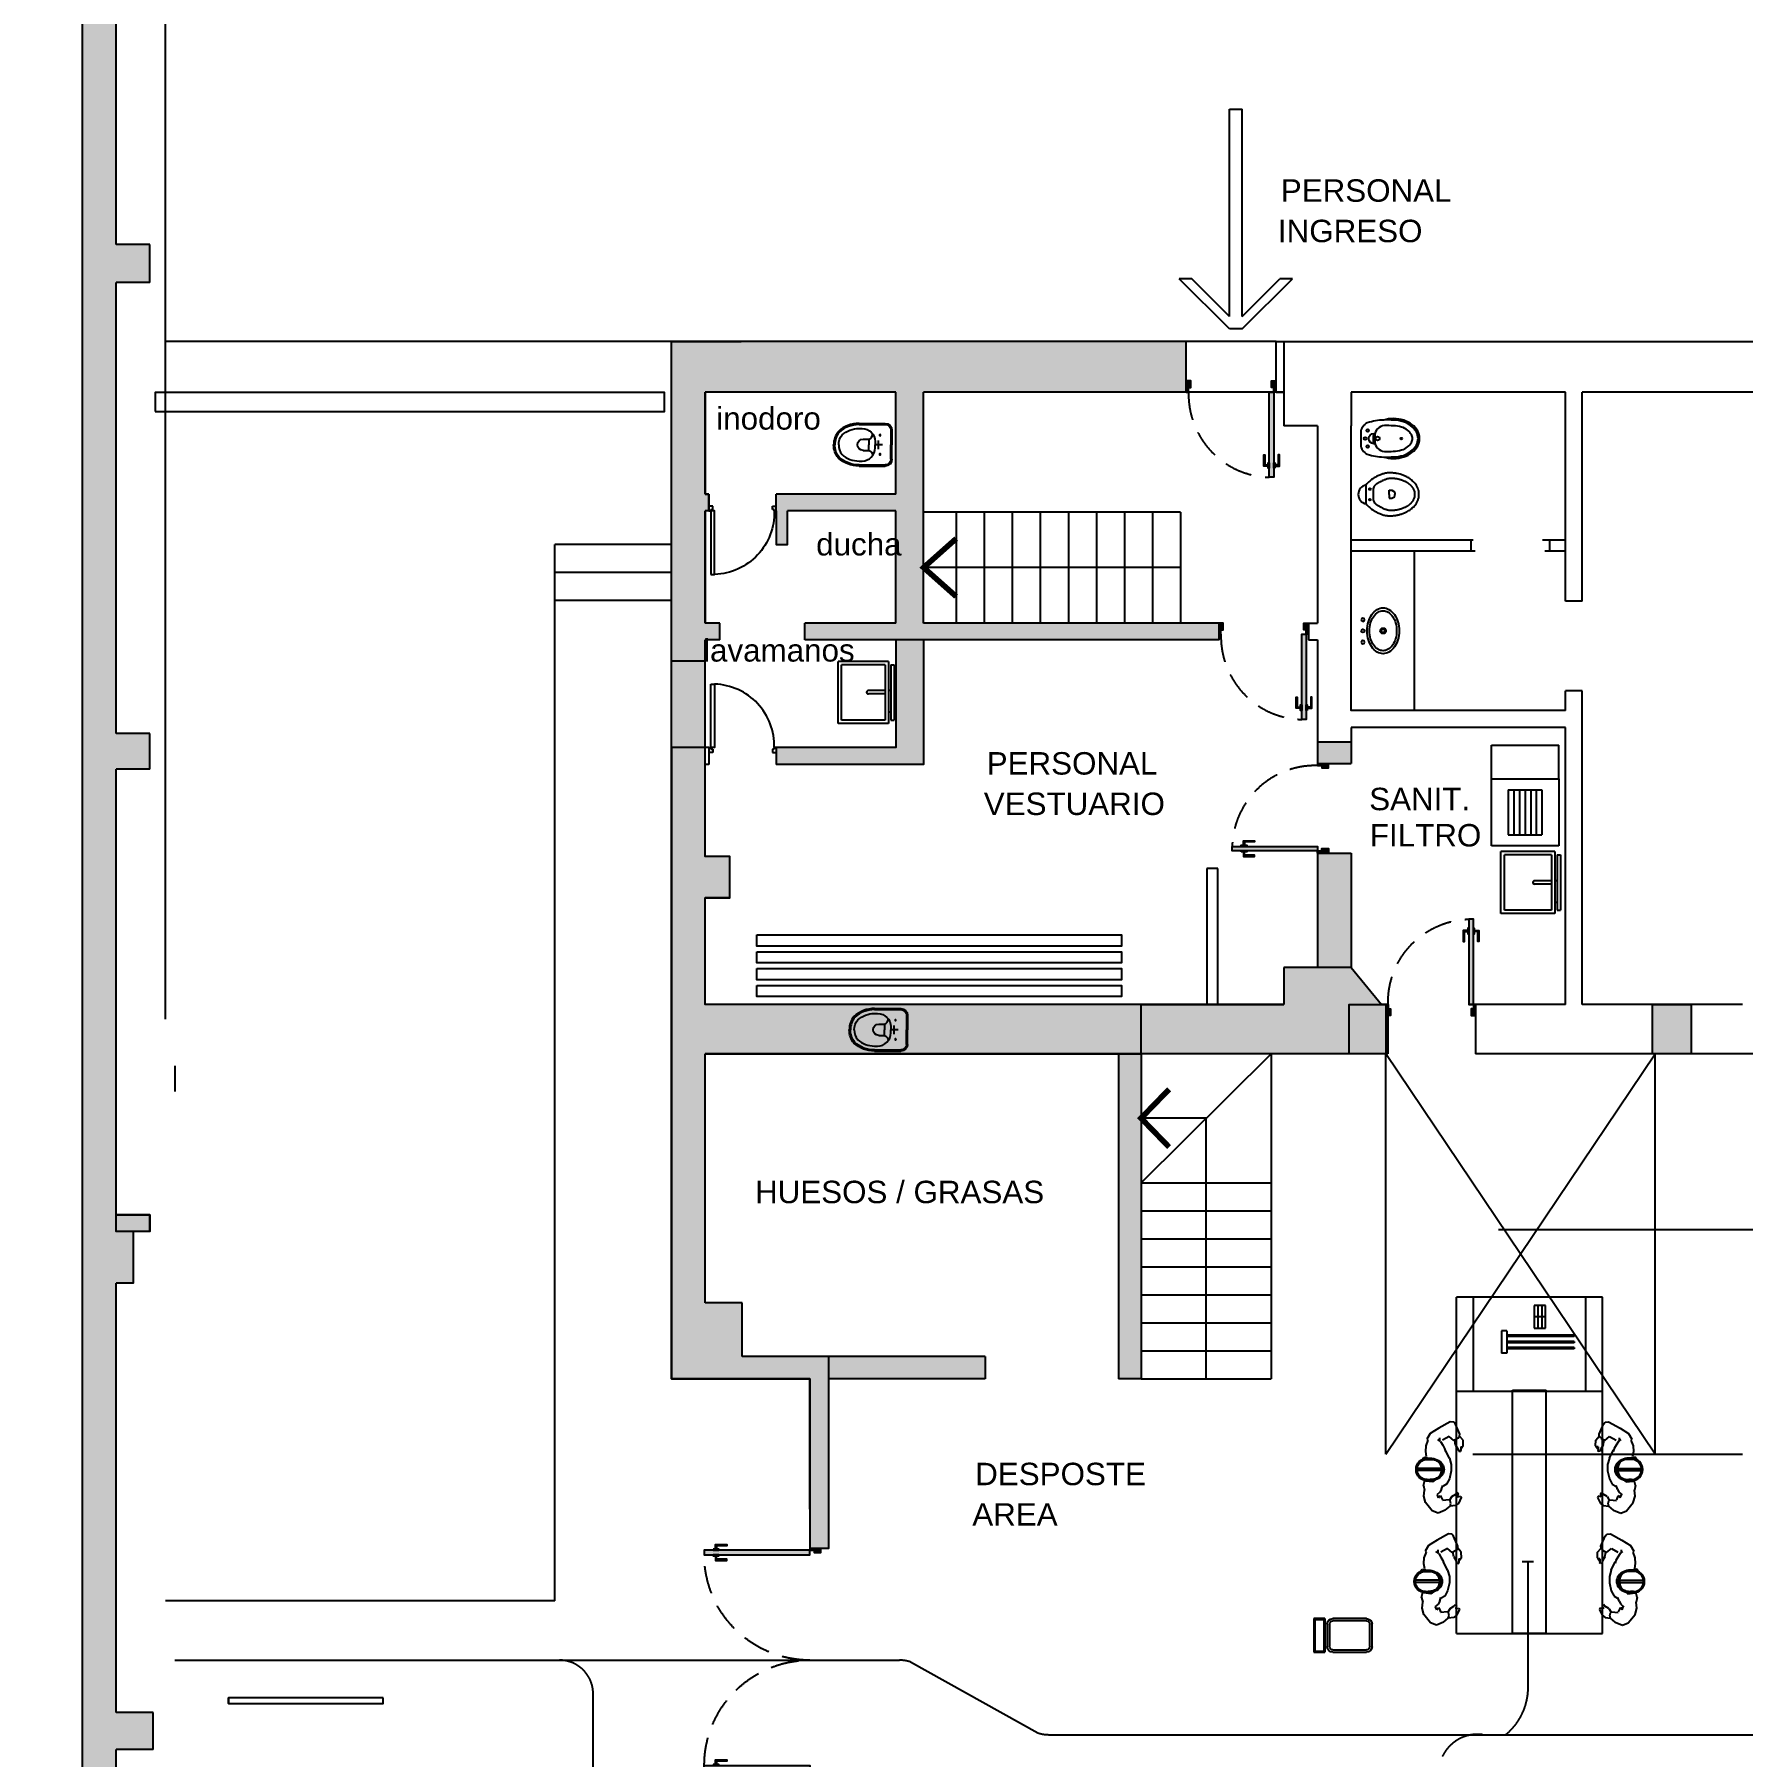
# Model space of a CAD drawing. Header units: millimetres. Extents: x 58411 to 366943, y -302717 to -95300.
# Drawn here: x 180711 to 195935, y -218817 to -203462 of the extents above; entities that cross this region are included whole.
import ezdxf

# ---------------------------------------------------------------- set-up
doc = ezdxf.new("R2010")
doc.units = ezdxf.units.MM
doc.header["$LTSCALE"] = 1000
for name, pattern in [('CENTER', [2, 1.25, -0.25, 0.25, -0.25]), ('DASHDOT', [1, 0.5, -0.25, 0, -0.25]), ('HIDDEN', [0.375, 0.25, -0.125])]:
    doc.linetypes.add(name, pattern=pattern)
for name, color, linetype in [('A-ABER', 7, 'Continuous'), ('a-Columnas', 12, 'Continuous'), ('A-EQ', 200, 'Continuous'), ('A-hatch', 7, 'Continuous'), ('A-Mur-Nuevo', 5, 'Continuous'), ('A-murhatch', 34, 'Continuous'), ('A-MURHATCH NUEVOS', 24, 'Continuous'), ('A-Muros', 3, 'Continuous'), ('A-Murvis', 1, 'Continuous'), ('A-PALCOS', 200, 'Continuous'), ('A-panelhatch', 30, 'Continuous'), ('A-PLAN', 4, 'DASHDOT'), ('A-Proy', 7, 'HIDDEN'), ('A-RIEL', 252, 'Continuous'), ('PERSONAS', 7, 'Continuous'), ('TXT-EQ', 1, 'Continuous'), ('TXT-LOC', 2, 'Continuous')]:
    doc.layers.add(name, color=color, linetype=linetype)
doc.layers.add('P-Ventana', color=6, linetype='Continuous', plot=False)
doc.styles.add('SB-50', font='swissel.ttf', dxfattribs={"height": 100})

# ---------------------------------------------------------------- blocks, each defined once
blk = doc.blocks.new('puerta5')
at = {"layer": 'A-ABER'}
for points in [[(60, 760), (20, 760), (20, 0), (60, 0)], [(40, -40), (20, -40), (20, 0), (0, 0), (0, -100), (40, -100)], [(800, 0), (780, 0), (780, -40), (760, -40), (760, -100), (800, -100)]]:
    blk.add_hatch(color=53, dxfattribs=at).paths.add_polyline_path(points)
at = {"layer": 'A-ABER', "color": 24}
for points in [[(10, 660), (-30, 660), (-30, 560), (-20, 560), (-20, 650), (10, 650)], [(70, 660), (110, 660), (110, 560), (100, 560), (100, 650), (70, 650)]]:
    blk.add_lwpolyline(points, dxfattribs=at)
for points in [[(10, 680), (20, 680), (20, 630), (10, 630)], [(60, 680), (70, 680), (70, 630), (60, 630)]]:
    blk.add_lwpolyline(points, close=True, dxfattribs=at)
at = {"layer": 'A-ABER', "color": 1}
for points in [[(20, 0), (20, 760), (60, 760), (60, 0), (20, 0)], [(0, 0), (20, 0), (20, -40), (40, -40), (40, -100), (0, -100)], [(800, 0), (780, 0), (780, -40), (760, -40), (760, -100), (800, -100)]]:
    blk.add_lwpolyline(points, dxfattribs=at)
at = {"layer": 'A-ABER', "color": 24, "linetype": 'HIDDEN'}
blk.add_arc((40, 20), 740, 358.4518, 88.4518, dxfattribs=at)
blk = doc.blocks.new('INODCOM')
at = {"layer": 'A-EQ'}
for p, q in [((-174, 190), (60, 190)), ((-174, 180), (60, 180)), ((-87, 50), (-87, 0)), ((-87, -50), (-87, 0)), ((36, 0), (-36, 0)), ((0, 38), (0, -38)), ((110, 130), (110, 0)), ((110, -130), (110, 0)), ((120, 130), (120, 0)), ((120, -130), (120, 0)), ((-174, -180), (60, -180)), ((-174, -190), (60, -190))]:
    blk.add_line(p, q, dxfattribs=at)
for points in [[(-174, 190, 0.186357), (-358, 119, 0.170723), (-400, 0)], [(-174, 180, 0.185581), (-351, 112, 0.1696), (-390, 0, 0.1696)], [(-174, -190, -0.186357), (-358, -119, -0.170723), (-400, 0)], [(-174, -180, -0.185581), (-351, -112, -0.1696), (-390, 0, -0.1696)], [(-355, 0, -0.164568), (-325, 88, -0.182253), (-174, 145), (-147, 145, -0.414213), (-30, 28), (-30, 0)], [(-355, 0, 0.164568), (-325, -88, 0.182253), (-174, -145), (-147, -145, 0.414213), (-30, -28), (-30, 0)], [(-137, 50), (-87, 50, 0.354323), (-53, 97, 0.354323)], [(-137, -50), (-87, -50, -0.354323), (-53, -97, -0.354323)]]:
    blk.add_lwpolyline(points, format="xyb", dxfattribs=at)
for centre in [(13, 85), (13, -85)]:
    blk.add_circle(centre, 5, dxfattribs=at)
for centre, radius, start, end in [((60, 130), 60, 0, 90), ((60, 130), 50, 0, 90), ((-137, 0), 50, 90, 180), ((-137, 0), 50, 180, 270), ((60, -130), 60, 270, 0), ((60, -130), 50, 270, 0)]:
    blk.add_arc(centre, radius, start, end, dxfattribs=at)
blk = doc.blocks.new('abertura20')
at = {"layer": 'A-ABER'}
for points in [[(60, 940), (20, 940), (20, 0), (60, 0), (60, 810), (60, 810), (60, 860), (60, 860)], [(1980, 940), (1940, 940), (1940, 0), (1980, 0)], [(40, -40), (20, -40), (20, 0), (0, 0), (0, -100), (40, -100)], [(2000, 0), (1980, 0), (1980, -40), (1960, -40), (1960, -100), (2000, -100)]]:
    blk.add_hatch(color=53, dxfattribs=at).paths.add_polyline_path(points)
at = {"layer": 'A-ABER', "color": 1}
for points in [[(20, 0), (20, 940), (60, 940), (60, 0), (20, 0)], [(1980, 0), (1980, 940), (1940, 940), (1940, 0), (1980, 0)], [(0, 0), (20, 0), (20, -40), (40, -40), (40, -100), (0, -100)], [(2000, 0), (1980, 0), (1980, -40), (1960, -40), (1960, -100), (2000, -100)]]:
    blk.add_lwpolyline(points, dxfattribs=at)
at = {"layer": 'A-ABER', "color": 24}
for points in [[(10, 840), (-30, 840), (-30, 740), (-20, 740), (-20, 830), (10, 830)], [(70, 840), (110, 840), (110, 740), (100, 740), (100, 830), (70, 830)], [(1930, 840), (1890, 840), (1890, 740), (1900, 740), (1900, 830), (1930, 830)], [(1990, 840), (2030, 840), (2030, 740), (2020, 740), (2020, 830), (1990, 830)]]:
    blk.add_lwpolyline(points, dxfattribs=at)
for points in [[(10, 860), (20, 860), (20, 810), (10, 810)], [(60, 860), (70, 860), (70, 810), (60, 810)], [(1930, 860), (1940, 860), (1940, 810), (1930, 810)], [(1980, 860), (1990, 860), (1990, 810), (1980, 810)]]:
    blk.add_lwpolyline(points, close=True, dxfattribs=at)
at = {"layer": 'A-ABER', "color": 24, "linetype": 'HIDDEN'}
for centre, start, end in [((60, 0), 0, 90), ((1940, 0), 90, 180)]:
    blk.add_arc(centre, 940, start, end, dxfattribs=at)
blk = doc.blocks.new('P60-5')
at = {"layer": 'A-EQ'}
for p, q in [((-42.85714, 599.99996), (-42.85714, 582.857104)), ((-42.85714, 582.857104), (-29.999998, 582.857104)), ((-29.999998, 582.857104), (-29.999998, 565.714248)), ((-29.999998, 565.714248), (0, 565.714248)), ((0, 565.714248), (0, 599.99996)), ((-42.85714, 17.142856), (-29.999998, 17.142856)), ((-42.85714, 0), (-42.85714, 17.142856)), ((-29.999998, 34.285712), (0, 34.285712)), ((-29.999998, 17.142856), (-29.999998, 34.285712)), ((0, 34.285712), (0, 0))]:
    blk.add_line(p, q, dxfattribs=at)
blk.add_lwpolyline([(-608.571388, 17.142856), (-608.571388, 51.428568), (-42.85714, 51.428568), (-42.85714, 17.142856)], close=True, dxfattribs=at)
at = {"layer": 'A-EQ', "color": 7}
blk.add_arc((-59.999996, 34.285712), 548.839184, 88.2100893918, 178.2100893918, dxfattribs=at)
blk = doc.blocks.new('Ino-Bid')
at = {"color": 24}
for p, q in [((67, -340), (67, -171)), ((273, -256), (273, -220)), ((273, -256), (273, -291))]:
    blk.add_line(p, q, dxfattribs=at)
at = {"color": 7}
for points in [[(224, 407, 0.058046), (78, 383, 0.270456), (19, 296), (19, 188, 0.270456), (78, 101, 0.058046), (224, 77, 0.071803), (311, 64, 0.076437), (403, 79, 0.086466), (476, 116, 0.105862), (528, 177, 0.12534), (544, 242, 0.12534), (528, 307, 0.105862), (476, 367, 0.086466), (403, 405, 0.076437), (311, 419, 0.071803)], [(384, 140, 0.086466), (437, 167, 0.105862), (471, 207, 0.12534), (480, 242, 0.12534), (471, 277, 0.105862), (437, 316, 0.086466), (384, 344, 0.078619), (309, 355, 0.033022), (231, 357, 0.40193), (144, 267), (144, 217, 0.40193), (231, 127, 0.033022), (309, 129, 0.078619)], [(163, -348, 0.000131), (172, -354, 0.003517), (172, -354, 0.000457), (173, -355, 0.000155), (175, -356, 0.001894), (177, -357, 0.000476), (185, -362, 0.012429), (194, -368, 0.007756), (209, -375, 0.016324), (221, -381, 0.012588), (236, -387, 0.01239), (249, -391, 0.02121), (257, -393, 0.01018), (265, -395, 0.017594), (270, -396, 0.002802), (276, -396, 0.005858), (279, -396, 0.001027), (282, -397, 0.00344), (283, -397, 0.006314), (284, -397, 0.001492), (288, -397, 0.006189), (294, -397, 0.003613), (304, -397, 0.011519), (310, -397, 0.006327), (321, -396, 0.015072), (334, -394, 0.011891), (350, -391, 0.009796), (360, -389, 0.010471), (371, -386, 0.013086), (383, -382, 0.010703), (397, -377, 0.009952), (411, -371, 0.014033), (421, -367, 0.009916), (430, -362, 0.013928), (435, -359, 0.009697), (441, -355, 0.00934), (447, -351, 0.00893), (455, -345, 0.010419), (461, -340, 0.008383), (465, -336, 0.006924), (471, -331, 0.012913), (475, -326, 0.01198), (480, -320, 0.019719), (483, -316, 0.014907), (487, -310, 0.024748), (490, -305, 0.010267), (496, -293, 0.022537), (501, -278, 0.081029), (502, -273), (502, -256), (502, -238, 0.081029), (501, -234, 0.022537), (496, -218, 0.010267), (490, -206, 0.024748), (487, -201, 0.014907), (483, -196, 0.019719), (480, -191, 0.01198), (475, -186, 0.012913), (471, -181, 0.006924), (465, -176, 0.008383), (461, -172, 0.010419), (455, -167, 0.00893), (447, -161, 0.00934), (441, -157, 0.009697), (435, -153, 0.013928), (430, -149, 0.009916), (421, -145, 0.014033), (411, -140, 0.009952), (397, -134, 0.010703), (383, -129, 0.013086), (371, -125, 0.010471), (360, -122, 0.009796), (350, -120, 0.011891), (334, -117, 0.015072), (321, -116, 0.006327), (310, -115, 0.011519), (304, -115, 0.003613), (294, -115, 0.006189), (288, -115, 0.001492), (284, -115, 0.006314), (283, -115, 0.00344), (282, -115, 0.001027), (279, -115, 0.005858), (276, -115, 0.002802), (270, -116, 0.017594), (265, -117, 0.01018), (257, -118, 0.02121), (249, -120, 0.01239), (236, -125, 0.012588), (221, -131, 0.016324), (209, -136, 0.007756), (194, -144, 0.012429), (185, -149, 0.000476), (177, -154, 0.001894), (175, -155, 0.000155), (173, -157, 0.000457), (172, -157, 0.003517), (172, -157, 0.000131), (163, -163, 0.004389), (161, -164, 0.001076), (154, -169, 0.139698), (136, -190, 0.105411), (129, -225), (129, -256), (129, -287, 0.105411), (136, -321, 0.139698), (154, -342, 0.001076), (161, -347, 0.004389)]]:
    blk.add_lwpolyline(points, format="xyb", close=True, dxfattribs=at)
at = {"color": 24}
blk.add_lwpolyline([(224, 77, 0.033662), (311, 79, 0.076437), (399, 92, 0.086466), (467, 128, 0.105862), (515, 183, 0.12534), (530, 242, 0.12534), (515, 300, 0.105862), (467, 356, 0.086466), (399, 392, 0.076437), (311, 405, 0.033662), (224, 407, 0.270456)], format="xyb", dxfattribs=at)
blk.add_lwpolyline([(135, 286, 0.050979), (130, 242, 0.052478), (135, 196, -1)], format="xyb", close=True, dxfattribs=at)
at = {"color": 7}
blk.add_lwpolyline([(67, -340, 0.022518), (81, -358, 0.035364), (92, -367, 0.002449), (109, -381, 0.021104), (111, -383, 0.004524), (121, -390, 0.004826), (132, -397, 0.003124), (135, -399, 0.000973), (145, -405, 0.024839), (173, -420, 0.023326), (204, -434, 0.026639), (231, -442, 0.036156), (251, -445, 0.004647), (261, -446, 0.009122), (266, -447, 0.010386), (274, -447, 0.004977), (290, -447, 0.025292), (312, -445, 0.01751), (344, -441, 0.025871), (371, -434, 0.021249), (401, -424, 0.020066), (429, -412, 0.02784), (448, -401, 0.019418), (463, -391, 0.017125), (479, -377, 0.020482), (492, -366, 0.019194), (504, -352, 0.044228), (516, -335, 0.035112), (528, -312, 0.030723), (536, -286, 0.065483), (538, -274), (538, -256), (538, -238, 0.065483), (536, -225, 0.030723), (528, -200, 0.035112), (516, -176, 0.044228), (504, -159, 0.019194), (492, -146, 0.020482), (479, -134, 0.017125), (463, -121, 0.019418), (448, -110, 0.02784), (429, -100, 0.020066), (401, -88, 0.021249), (371, -77, 0.025871), (344, -71, 0.01751), (312, -66, 0.025292), (290, -65, 0.004977), (274, -65, 0.010386), (266, -65, 0.009122), (261, -65, 0.004647), (251, -66, 0.036156), (231, -70, 0.026639), (204, -78, 0.023326), (173, -91, 0.024839), (145, -106, 0.000973), (135, -113, 0.003124), (132, -115, 0.004826), (121, -121, 0.004524), (111, -128, 0.021104), (109, -130, 0.002449), (92, -144, 0.035364), (81, -154, 0.022518), (67, -171)], format="xyb", dxfattribs=at)
at = {"color": 24}
for points in [[(273, -220), (295, -220), (319, -234), (323, -246), (323, -256)], [(273, -291), (295, -291), (319, -277), (323, -265), (323, -256)]]:
    blk.add_lwpolyline(points, dxfattribs=at)
for centre, radius in [((81, 313), 12.2), ((59, 242), 12.2), ((81, 171), 12.2), ((170, 242), 17.1), ((381, 242), 7.37), ((101, -209), 7.38), ((101, -303), 7.38)]:
    blk.add_circle(centre, radius, dxfattribs=at)
at = {"color": 7}
blk.add_arc((84, -256), 86.5, 101.4232, 258.5768, dxfattribs=at)
blk = doc.blocks.new('Bacha')
at = {"color": 7}
blk.add_lwpolyline([(0.086, -0.005, 0.070443), (0.098, -0.086, 0.082141), (0.128, -0.15, 0.106868), (0.177, -0.196, 0.134758), (0.229, -0.21, 0.134758), (0.281, -0.196, 0.106868), (0.33, -0.15, 0.082141), (0.36, -0.086, 0.070443), (0.372, -0.005, 0.070443), (0.36, 0.076, 0.082141), (0.33, 0.139, 0.106868), (0.281, 0.185, 0.134758), (0.229, 0.199, 0.134758), (0.177, 0.185, 0.106868), (0.128, 0.139, 0.082141), (0.098, 0.076, 0.070443)], format="xyb", close=True, dxfattribs=at)
at = {"color": 24}
blk.add_lwpolyline([(0.108, -0.005, 0.068946), (0.117, -0.076, 0.080988), (0.143, -0.131, 0.107017), (0.185, -0.171, 0.137292), (0.229, -0.183, 0.137292), (0.273, -0.171, 0.107017), (0.315, -0.131, 0.080988), (0.34, -0.076, 0.068946), (0.35, -0.005, 0.068946), (0.34, 0.065, 0.080988), (0.315, 0.12, 0.107017), (0.273, 0.16, 0.137292), (0.229, 0.172, 0.137292), (0.185, 0.16, 0.107017), (0.143, 0.12, 0.080988), (0.117, 0.065, 0.068946)], format="xyb", close=True, dxfattribs=at)
at = {"color": 28}
for centre in [(0.049, 0.096), (0.049, -0.104)]:
    blk.add_circle(centre, 0.015, dxfattribs=at)
for centre, start, end in [((0.049, -0.004), 0, 180), ((0.229, -0.005), 0, 180), ((0.049, -0.004), 180, 0), ((0.229, -0.005), 180, 0)]:
    blk.add_arc(centre, 0.015, start, end, dxfattribs=at)
at = {"color": 24}
for start, end in [(0, 180), (180, 0)]:
    blk.add_arc((0.229, -0.005), 0.025, start, end, dxfattribs=at)
blk = doc.blocks.new('HOM-VS')
for p, q in [((-424, 276), (-440, 219)), ((-440, 219), (-434, 166)), ((-308, 232), (-294, 212)), ((-155, 200), (-142, 185)), ((-409, 80), (-384, 80)), ((-409, -120), (-384, -120)), ((-382, -342), (-412, -291)), ((-306, -389), (-382, -342))]:
    blk.add_line(p, q)
at = {"color": 7}
for p, q in [((-409, 70), (-384, 70)), ((-269, -10), (-499, -10)), ((-269, -30), (-499, -30)), ((-409, -110), (-384, -110))]:
    blk.add_line(p, q, dxfattribs=at)
blk.add_arc((-409, -20), 100, 90, 270)
for centre, radius, start, end in [((-409, -20), 90, 90, 270), ((-384, -20), 100, 314.5897, 45.4107)]:
    blk.add_arc(centre, radius, start, end, dxfattribs=at)
blk.add_ellipse((-384, -20), major_axis=(125, 0), ratio=0.8, start_param=4.712389, end_param=7.853982)
blk.add_open_spline([(-384, -110), (-379, -110), (-374, -110), (-362, -109), (-354, -108), (-340, -104), (-332, -101), (-319, -95), (-313, -91), (-301, -83), (-296, -79), (-287, -69), (-283, -64), (-276, -53), (-274, -48), (-270, -36), (-269, -30), (-268, -19), (-269, -13), (-271, -1), (-273, 5), (-278, 16), (-282, 22), (-290, 32), (-295, 37), (-306, 46), (-312, 50), (-325, 57), (-332, 60), (-347, 65), (-354, 67), (-369, 69), (-376, 70), (-384, 70)], degree=3, knots=[4.712389, 4.712389, 4.712389, 4.712389, 4.829961, 4.829961, 5.031025, 5.031025, 5.23209, 5.23209, 5.433154, 5.433154, 5.634218, 5.634218, 5.835282, 5.835282, 6.036346, 6.036346, 6.237411, 6.237411, 6.438475, 6.438475, 6.643647, 6.643647, 6.848819, 6.848819, 7.053991, 7.053991, 7.259163, 7.259163, 7.464336, 7.464336, 7.669508, 7.669508, 7.853982, 7.853982, 7.853982, 7.853982], dxfattribs=at)
at = {"layer": 'PERSONAS'}
for p, q in [((-364, 348), (-424, 276)), ((-312, 370), (-364, 348)), ((-248, 343), (-312, 370)), ((-248, 343), (-206, 308)), ((-157, 301), (-206, 308)), ((-206, 308), (-199, 284)), ((-443, 124), (-434, 166)), ((-296, 182), (-325, 207)), ((-308, 232), (-319, 205)), ((-282, 155), (-296, 182)), ((-294, 212), (-281, 234)), ((-282, 155), (-271, 124)), ((-281, 234), (-274, 251)), ((-214, 250), (-274, 258)), ((-205, 261), (-214, 250)), ((-190, 222), (-210, 253)), ((-199, 284), (-205, 261)), ((-190, 222), (-155, 200)), ((-132, 282), (-157, 301)), ((-130, 202), (-142, 185)), ((-139, 213), (-139, 224)), ((-139, 224), (-111, 218)), ((-130, 202), (-139, 213)), ((-106, 230), (-132, 282)), ((-111, 218), (-106, 230)), ((-443, 124), (-432, 76)), ((-423, 83), (-430, 77)), ((-361, 90), (-423, 83)), ((-338, 73), (-361, 90)), ((-237, 110), (-268, 130)), ((-212, 65), (-237, 110)), ((-195, -9), (-212, 65)), ((-452, -111), (-440, -129)), ((-440, -129), (-409, -125)), ((-426, -181), (-418, -136)), ((-409, -125), (-367, -120)), ((-212, -120), (-248, -194)), ((-212, -120), (-195, -64)), ((-195, -64), (-195, -9)), ((-423, -231), (-426, -181)), ((-403, -282), (-423, -231)), ((-412, -291), (-403, -282)), ((-291, -269), (-316, -287)), ((-299, -303), (-299, -276)), ((-291, -269), (-271, -237)), ((-213, -315), (-272, -281)), ((-271, -237), (-254, -206)), ((-254, -206), (-246, -181)), ((-171, -278), (-213, -315)), ((-134, -300), (-171, -278)), ((-156, -238), (-164, -282)), ((-156, -238), (-135, -204)), ((-135, -204), (-129, -183)), ((-134, -300), (-121, -317)), ((-129, -183), (-112, -180)), ((-90, -280), (-121, -317)), ((-112, -180), (-111, -189)), ((-111, -221), (-111, -189)), ((-111, -221), (-98, -223)), ((-88, -231), (-108, -204)), ((-88, -231), (-90, -280)), ((-204, -444), (-306, -389)), ((-173, -441), (-204, -444)), ((-158, -424), (-173, -441)), ((-120, -334), (-158, -424)), ((-121, -317), (-120, -334))]:
    blk.add_line(p, q, dxfattribs=at)
blk = doc.blocks.new('LAVES')
at = {"color": 1}
for p, q in [((-161, 188), (-161, 288)), ((-161, 288), (139, 288)), ((-161, 188), (139, 188)), ((-111, 168), (89, 168)), ((139, 288), (139, 188)), ((-161, -182), (-161, 118)), ((139, 118), (139, -182)), ((89, -232), (-111, -232))]:
    blk.add_line(p, q, dxfattribs=at)
at = {"color": 7}
for p, q in [((-151, 278), (129, 278)), ((-151, 198), (-151, 278)), ((-151, 198), (129, 198)), ((129, 278), (129, 198)), ((-141, -182), (-141, 118)), ((-111, 148), (89, 148)), ((119, 118), (119, -182)), ((89, -212), (-111, -212))]:
    blk.add_line(p, q, dxfattribs=at)
at = {"color": 1}
for centre, start, end in [((-111, 118), 90, 180), ((89, 118), 0, 90), ((-111, -182), 180, 270), ((89, -182), 270, 0)]:
    blk.add_arc(centre, 50, start, end, dxfattribs=at)
at = {"color": 7}
for centre, start, end in [((-111, 118), 90, 180), ((89, 118), 0, 90), ((-111, -182), 180, 270), ((89, -182), 270, 0)]:
    blk.add_arc(centre, 30, start, end, dxfattribs=at)
blk = doc.blocks.new('001')
at = {"layer": 'TXT-LOC'}
for p, q in [((32412, -24152), (32412, -20852)), ((32412, -20852), (32612, -20852)), ((32612, -24152), (32612, -20852)), ((31812, -23552), (31612, -23552)), ((32412, -24352), (31612, -23552)), ((32412, -24152), (31812, -23552)), ((32612, -24152), (33212, -23552)), ((32612, -24352), (33412, -23552)), ((33412, -23552), (33212, -23552)), ((32612, -24352), (32412, -24352))]:
    blk.add_line(p, q, dxfattribs=at)

msp = doc.modelspace()

# ---------------------------------------------------------------- hatches: boundary and pattern name
at = {"layer": 'a-Columnas'}
h = msp.add_hatch(color=12, dxfattribs=at)
h.dxf.hatch_style = 1
h.paths.add_polyline_path([(192621.878, -212110.675), (192427.726, -212110.675), (192427.726, -212350.675), (192621.878, -212350.675)], flags=17)
h.paths.add_polyline_path([(192772.754, -212110.675), (192621.878, -212110.675), (192621.878, -212350.675), (192427.726, -212350.675), (192427.726, -212550.366), (192772.754, -212550.366)])
h = msp.add_hatch(color=12, dxfattribs=at)
h.dxf.hatch_style = 1
h.paths.add_polyline_path([(195327.387, -212110.675), (195133.235, -212110.675), (195133.235, -212350.675), (195327.387, -212350.675)], flags=17)
h.paths.add_polyline_path([(195478.263, -212110.675), (195327.387, -212110.675), (195327.387, -212350.675), (195133.235, -212350.675), (195133.235, -212550.366), (195478.263, -212550.366)])
h = msp.add_hatch(color=12, dxfattribs=at)
h.dxf.hatch_style = 1
h.paths.add_polyline_path([(181739.859, -214135.927), (181739.859, -213985.927), (181439.859, -213985.927), (181439.859, -214135.927)])
at = {"layer": 'A-murhatch'}
for points in [[(181879.859, -201015.582), (181139.859, -201015.582), (181139.859, -221550.583), (181439.859, -221550.583), (181439.859, -218754.619), (181769.859, -218754.619), (181769.859, -218424.619), (181439.859, -218424.619), (181439.859, -214595.273), (181589.859, -214595.273), (181589.859, -214135.927), (181439.859, -214135.927), (181439.859, -210014.619), (181739.859, -210014.619), (181739.859, -209694.619), (181439.859, -209694.619), (181439.859, -205674.619), (181739.859, -205674.619), (181739.859, -205334.619), (181439.859, -205334.619), (181439.859, -201465.582), (181879.859, -201465.582)], [(186689.859, -208710.675), (186819.859, -208710.675), (186819.859, -208860.675), (186689.859, -208860.675), (186689.859, -209050.675), (186389.859, -209050.675), (186389.859, -206200.675), (187010.906, -206200.675), (187010.906, -206650.675), (186689.859, -206650.675), (186689.859, -207560.675), (186721.618, -207560.675), (186721.618, -207710.675), (186689.859, -207710.675)], [(186389.859, -209820.675), (186689.859, -209820.675), (186689.859, -209050.675), (186389.859, -209050.675)], [(190573.606, -212110.675), (186689.859, -212110.675), (186689.859, -211160.675), (186909.859, -211160.675), (186909.859, -210790.675), (186689.859, -210790.675), (186689.859, -209820.675), (186389.859, -209820.675), (186389.859, -215450.366), (187620.991, -215450.366), (187620.991, -216957.96), (187790.991, -216957.96), (187790.991, -215250.366), (187019.859, -215250.366), (187019.859, -214770.366), (186689.859, -214770.366), (186689.859, -212550.366), (190573.606, -212550.366)], [(192145.701, -209961.395), (192445.701, -209961.395), (192445.701, -209771.395), (192145.701, -209771.395)], [(192145.701, -211780.675), (192445.701, -211780.675), (192445.701, -210761.395), (192145.701, -210761.395)], [(192755.701, -212550.366), (192755.701, -212110.675), (192715.701, -212110.675), (192445.701, -211780.675), (191845.701, -211780.675), (191845.701, -212110.675), (190573.606, -212110.675), (190573.606, -212550.366), (191845.701, -212550.366)]]:
    msp.add_hatch(color=256, dxfattribs=at).paths.add_polyline_path(points)
h = msp.add_hatch(color=256, dxfattribs=at)
h.paths.add_polyline_path([(187010.906, -206200.675), (187010.906, -206650.675), (188386.659, -206650.675), (188386.659, -207560.675), (187321.618, -207560.675), (187321.618, -207710.675), (187321.618, -208010.675), (187421.618, -208010.675), (187421.618, -207710.675), (188386.659, -207710.675), (188386.659, -208710.675), (187576.323, -208710.675), (187576.323, -208860.675), (191265.701, -208860.675), (191265.701, -208710.675), (188635.701, -208710.675), (188635.701, -206650.675), (190976.845, -206650.675), (190976.845, -206200.675)])
h.paths.add_polyline_path([(188386.659, -209820.675), (187321.618, -209820.675), (187321.618, -209970.675), (188635.701, -209970.675), (188635.701, -208860.675), (188386.659, -208860.675)])
at = {"layer": 'A-panelhatch'}
h = msp.add_hatch(color=256, dxfattribs=at)
h.paths.add_polyline_path([(189184.737, -215450.366), (189184.737, -215250.366), (187790.991, -215250.366), (187790.991, -215450.366)])
h.paths.add_polyline_path([(190373.606, -215450.366), (190573.606, -215450.366), (190573.606, -212550.366), (190373.606, -212550.366)])

# ---------------------------------------------------------------- linework, layer by layer
msp.add_line((194185.195, -217720.47), (193885.195, -217720.47))
for points in [[(182439.629, -218343.79), (182439.629, -218293.79)], [(183818.173, -218343.79), (183818.173, -218293.79)]]:
    msp.add_lwpolyline(points)
at = {"color": 24}
msp.add_lwpolyline([(183818.173, -218293.79), (182439.629, -218293.79), (182439.629, -218343.79), (183818.173, -218343.79)], close=True, dxfattribs=at)
at = {"layer": 'a-Columnas', "color": 3}
for points in [[(192772.754, -212550.366), (192427.726, -212550.366), (192427.726, -212110.675), (192772.754, -212110.675)], [(195478.263, -212550.366), (195133.235, -212550.366), (195133.235, -212110.675), (195478.263, -212110.675)]]:
    msp.add_lwpolyline(points, close=True, dxfattribs=at)
at = {"layer": 'A-EQ'}
for p, q in [((187875.162, -209605.221), (187875.162, -209052.419)), ((188323.3, -209052.419), (187875.162, -209052.419)), ((187905.162, -209575.221), (187905.162, -209082.419)), ((188293.3, -209082.419), (187905.162, -209082.419)), ((188293.3, -209082.419), (188293.3, -209575.221)), ((188323.3, -209052.419), (188323.3, -209605.221)), ((188293.3, -209575.221), (187905.162, -209575.221)), ((188323.3, -209605.221), (187875.162, -209605.221)), ((193846.52, -210198.089), (194146.52, -210198.089)), ((193846.52, -210198.089), (193846.52, -210598.089)), ((193896.52, -210198.089), (193896.52, -210598.089)), ((193946.52, -210198.089), (193946.52, -210598.089)), ((193996.52, -210198.089), (193996.52, -210598.089)), ((194046.52, -210198.089), (194046.52, -210598.089)), ((194096.52, -210198.089), (194096.52, -210598.089)), ((194146.52, -210198.089), (194146.52, -210598.089)), ((193846.52, -210598.089), (194146.52, -210598.089)), ((193781.836, -211301.266), (193781.836, -210748.464)), ((194261.836, -210748.464), (193781.836, -210748.464)), ((193811.836, -211271.266), (193811.836, -210778.464)), ((194231.836, -210778.464), (193811.836, -210778.464)), ((194231.836, -210778.464), (194231.836, -211271.266)), ((194261.836, -210748.464), (194261.836, -211301.266)), ((191258.95, -210899.738), (191158.95, -210899.738)), ((191158.95, -210899.738), (191158.95, -212110.675)), ((191258.95, -212110.675), (191258.95, -210899.738)), ((194231.836, -211271.266), (193811.836, -211271.266)), ((194261.836, -211301.266), (193781.836, -211301.266)), ((193535.195, -214721.243), (193535.195, -215560.872)), ((194177.992, -214796.302), (194077.992, -214796.302)), ((194077.992, -214796.302), (194077.992, -214996.302)), ((194110.597, -214796.302), (194110.597, -214996.302)), ((194146.356, -214796.302), (194146.356, -214996.302)), ((194177.992, -214996.302), (194177.992, -214796.302)), ((194535.195, -214721.243), (194535.195, -215560.872)), ((194177.992, -214896.302), (194077.992, -214896.302)), ((193785.195, -215021.243), (193785.195, -215221.243)), ((193835.195, -215021.243), (193835.195, -215221.243)), ((194077.992, -214996.302), (194177.992, -214996.302)), ((194435.195, -215072.717), (194435.195, -215060.717)), ((194435.195, -215115.243), (194435.195, -215127.243)), ((194435.195, -215169.77), (194435.195, -215181.77)), ((193885.195, -215549.783), (194185.195, -215549.783))]:
    msp.add_line(p, q, dxfattribs=at)
at = {"layer": 'A-EQ', "color": 7}
for p, q in [((188343.3, -209082.419), (188343.3, -209575.221)), ((188343.3, -209082.419), (188373.3, -209082.419)), ((188373.3, -209082.419), (188373.3, -209575.221)), ((188293.3, -209312.537), (188143.3, -209312.537)), ((188293.3, -209342.537), (188143.3, -209342.537)), ((188343.3, -209312.419), (188323.3, -209312.419)), ((188343.3, -209505.221), (188323.3, -209505.221)), ((188343.3, -209575.221), (188373.3, -209575.221)), ((194281.836, -210778.464), (194281.836, -211271.266)), ((194281.836, -210778.464), (194311.836, -210778.464)), ((194311.836, -210778.464), (194311.836, -211271.266)), ((194231.836, -211008.583), (194081.836, -211008.583)), ((194231.836, -211038.583), (194081.836, -211038.583)), ((194281.836, -211008.464), (194261.836, -211008.464)), ((194281.836, -211201.266), (194261.836, -211201.266)), ((194281.836, -211271.266), (194311.836, -211271.266)), ((193835.195, -215021.243), (193785.195, -215021.243)), ((194435.195, -215060.717), (193835.195, -215060.717)), ((194435.195, -215072.717), (193835.195, -215072.717)), ((194435.195, -215115.243), (193835.195, -215115.243)), ((193835.195, -215221.243), (193785.195, -215221.243)), ((194435.195, -215127.243), (193835.195, -215127.243)), ((194435.195, -215169.77), (193835.195, -215169.77)), ((194435.195, -215181.77), (193835.195, -215181.77)), ((194685.195, -215560.872), (193385.195, -215560.872))]:
    msp.add_line(p, q, dxfattribs=at)
at = {"layer": 'A-EQ', "color": 2}
for p, q in [((193696.52, -210098.089), (193696.52, -209798.089)), ((193696.52, -209798.089), (194296.52, -209798.089)), ((194296.52, -210098.089), (194296.52, -209798.089)), ((193696.52, -210098.089), (194296.52, -210098.089)), ((193696.52, -210698.089), (193696.52, -210098.089)), ((194296.52, -210098.089), (194296.52, -210698.089)), ((194296.52, -210698.089), (193696.52, -210698.089))]:
    msp.add_line(p, q, dxfattribs=at)
at = {"layer": 'A-EQ'}
msp.add_lwpolyline([(193010.892, -209490.675), (193010.892, -208070.888)], dxfattribs=at)
for points in [[(187149.024, -211491.027), (190398.034, -211491.027), (190398.034, -211591.027), (187149.024, -211591.027)], [(187149.024, -211641.027), (190398.034, -211641.027), (190398.034, -211741.027), (187149.024, -211741.027)], [(187149.024, -211791.027), (190398.034, -211791.027), (190398.034, -211891.027), (187149.024, -211891.027)], [(187149.024, -211941.027), (190398.034, -211941.027), (190398.034, -212041.027), (187149.024, -212041.027)]]:
    msp.add_lwpolyline(points, close=True, dxfattribs=at)
at = {"layer": 'A-EQ', "color": 7}
for centre in [(188142.068, -209327.537), (194080.604, -211023.583)]:
    msp.add_arc(centre, 15.051, 85.3043345, 274.6956655, dxfattribs=at)
at = {"layer": 'A-hatch'}
msp.add_lwpolyline([(186389.859, -206200.675), (181879.859, -206200.675)], dxfattribs=at)
msp.add_lwpolyline([(181787.058, -206823.197), (186327.281, -206823.197), (186327.281, -206654.154), (181787.058, -206654.154)], close=True, dxfattribs=at)
at = {"layer": 'A-Mur-Nuevo', "ltscale": 500}
msp.add_circle((204294.377, -216386.967), 40772.57, dxfattribs=at)
at = {"layer": 'A-murhatch'}
msp.add_lwpolyline([(186389.859, -206200.675), (181879.859, -206200.675)], dxfattribs=at)
at = {"layer": 'A-MURHATCH NUEVOS', "color": 24, "linetype": 'HIDDEN', "ltscale": 250}
for points in [[(192755.701, -216120.833), (195157.355, -212550.366)], [(195157.355, -216120.833), (192755.701, -212550.366)], [(192755.701, -216120.833), (192755.701, -212550.366)], [(195157.355, -216120.833), (195157.355, -212550.366)], [(193532.092, -216120.833), (195933.747, -216120.833)]]:
    msp.add_lwpolyline(points, dxfattribs=at)
at = {"layer": 'A-Muros'}
for p, q in [((181139.859, -231135.582), (181139.859, -201015.582)), ((181739.859, -205334.619), (181439.859, -205334.619)), ((181739.859, -205674.619), (181739.859, -205334.619)), ((181739.859, -205674.619), (181739.859, -205334.619)), ((181739.859, -205674.619), (181439.859, -205674.619)), ((186389.859, -209050.675), (186389.859, -206200.675)), ((186389.859, -206200.675), (187010.906, -206200.675)), ((191776.845, -206650.675), (191776.845, -206200.675)), ((191845.701, -206200.675), (191845.701, -206950.675)), ((187010.906, -206650.675), (186689.859, -206650.675)), ((186689.859, -206650.675), (186689.859, -207560.675)), ((191776.845, -206650.675), (191845.701, -206650.675)), ((192445.701, -206650.675), (192445.701, -206950.675)), ((192145.701, -206950.675), (192145.701, -208078.281)), ((186689.859, -207560.675), (186721.618, -207560.675)), ((186721.618, -207710.675), (186721.618, -207560.675)), ((186721.618, -207560.675), (186721.618, -207710.675)), ((187321.618, -207710.675), (187321.618, -207560.675)), ((187321.618, -207710.675), (187321.618, -207560.675)), ((186721.618, -207710.675), (186689.859, -207710.675)), ((186721.618, -207710.675), (186689.859, -207710.675)), ((186689.859, -207710.675), (186689.859, -208710.675)), ((187321.618, -207710.675), (187321.618, -207710.675)), ((187321.618, -207710.675), (187321.618, -207710.675)), ((192145.701, -208078.281), (192145.701, -208710.675)), ((194505.701, -208515.655), (194355.701, -208515.655)), ((192065.701, -208710.675), (192065.701, -208860.675)), ((192065.701, -208710.675), (192145.701, -208710.675)), ((192065.701, -208860.675), (192145.701, -208860.675)), ((192145.701, -208860.675), (192145.701, -209771.395)), ((194505.701, -209315.655), (194355.701, -209315.655)), ((181739.859, -209694.619), (181439.859, -209694.619)), ((181739.859, -210014.619), (181739.859, -209694.619)), ((181739.859, -210014.619), (181739.859, -209694.619)), ((192445.701, -209640.675), (192445.701, -209771.395)), ((186689.859, -209820.675), (186389.859, -209820.675)), ((192445.701, -209771.395), (192145.701, -209771.395)), ((181439.859, -214135.927), (181439.859, -210014.619)), ((181739.859, -210014.619), (181439.859, -210014.619)), ((186909.859, -210790.675), (186689.859, -210790.675)), ((186909.859, -211160.675), (186689.859, -211160.675)), ((192445.701, -211780.675), (191845.701, -211780.675)), ((191845.701, -211780.675), (191845.701, -212110.675)), ((192445.701, -211780.675), (192715.701, -212110.675)), ((191845.701, -212110.675), (186689.859, -212110.675)), ((192755.701, -212110.675), (192715.701, -212110.675)), ((192775.701, -212110.675), (192755.701, -212110.675)), ((192755.701, -212110.675), (192755.701, -212550.366)), ((194355.701, -212110.675), (193495.701, -212110.675)), ((193555.701, -212110.675), (193555.701, -212550.366)), ((195935.701, -212110.675), (194505.701, -212110.675)), ((192755.701, -212550.366), (186689.859, -212550.366)), ((205664.737, -212550.366), (193555.701, -212550.366)), ((181599.859, -214135.927), (181439.859, -214135.927)), ((181439.859, -218424.619), (181439.859, -214595.273)), ((181769.859, -218424.619), (181439.859, -218424.619)), ((181769.859, -218754.619), (181769.859, -218424.619)), ((181439.859, -230685.582), (181439.859, -218754.619)), ((181769.859, -218754.619), (181439.859, -218754.619))]:
    msp.add_line(p, q, dxfattribs=at)
at = {"layer": 'A-Muros', "color": 5}
for p, q in [((186389.859, -209820.675), (186389.859, -209050.675)), ((186389.859, -209820.675), (186389.859, -209050.675)), ((186689.859, -209820.675), (186689.859, -209050.675)), ((186689.859, -209820.675), (186689.859, -209050.675)), ((186721.618, -209820.675), (186721.618, -209970.675)), ((187321.618, -209820.675), (187321.618, -209970.675)), ((192145.701, -209771.395), (192145.701, -209961.395)), ((192445.701, -209771.395), (192445.701, -209961.395)), ((192145.701, -209961.395), (192445.701, -209961.395)), ((192145.701, -210761.395), (192145.701, -211780.675)), ((192145.701, -210761.395), (192445.701, -210761.395)), ((192445.701, -210761.395), (192445.701, -211780.675))]:
    msp.add_line(p, q, dxfattribs=at)
at = {"layer": 'A-Muros'}
for points in [[(181439.859, -205334.619), (181439.859, -201465.582)], [(181439.859, -209694.619), (181439.859, -205674.619)], [(190976.845, -206200.675), (186389.859, -206200.675)], [(186389.859, -209050.675), (186389.859, -206200.675)], [(190976.845, -206650.675), (190976.845, -206200.675)], [(191776.845, -206200.675), (196085.701, -206200.675), (196085.701, -206650.675)], [(188386.659, -206650.675), (186689.859, -206650.675)], [(186689.859, -207560.675), (186689.859, -206650.675)], [(188386.659, -207560.675), (188386.659, -206650.675)], [(190976.845, -206650.675), (188635.701, -206650.675)], [(188635.701, -208710.675), (188635.701, -206650.675)], [(194355.701, -206650.675), (192445.701, -206650.675)], [(194355.701, -208515.655), (194355.701, -206650.675)], [(196085.701, -206650.675), (194505.701, -206650.675)], [(194505.701, -208515.655), (194505.701, -206650.675)], [(192145.701, -206950.675), (191845.701, -206950.675)], [(192500.329, -209490.675), (192445.701, -209490.675), (192445.701, -206950.675)], [(186721.618, -207560.675), (186689.859, -207560.675)], [(188386.659, -207560.675), (187321.618, -207560.675)], [(186689.859, -208710.675), (186689.859, -207710.675)], [(187321.618, -207710.675), (187321.618, -208010.675), (187421.618, -208010.675), (187421.618, -207710.675)], [(188386.659, -207710.675), (187421.618, -207710.675)], [(188386.659, -208710.675), (188386.659, -207710.675)], [(193532.69, -207970.888), (192445.701, -207970.888)], [(193512.69, -207970.888), (193512.69, -208070.888)], [(193512.69, -207970.888), (193512.69, -208070.888)], [(194355.701, -207970.888), (194152.69, -207970.888)], [(194212.69, -207970.888), (194212.69, -208070.888)], [(194212.69, -207970.888), (194212.69, -208070.888)], [(193552.69, -208070.888), (192445.701, -208070.888)], [(194355.701, -208070.888), (194172.69, -208070.888)], [(186819.859, -208710.675), (186689.859, -208710.675)], [(186819.859, -208710.675), (186689.859, -208710.675)], [(186819.859, -208860.675), (186819.859, -208710.675)], [(186819.859, -208860.675), (186819.859, -208710.675)], [(188386.659, -208710.675), (187576.323, -208710.675)], [(187576.323, -208860.675), (187576.323, -208710.675)], [(191265.701, -208710.675), (191265.701, -208860.675), (187576.323, -208860.675)], [(191265.701, -208710.675), (188635.701, -208710.675)], [(186689.859, -209050.675), (186689.859, -208860.675)], [(186819.859, -208860.675), (186689.859, -208860.675)], [(186689.859, -209050.675), (186689.859, -208860.675)], [(186819.859, -208860.675), (186689.859, -208860.675)], [(186689.859, -209050.675), (186389.859, -209050.675)], [(186689.859, -209050.675), (186389.859, -209050.675)], [(194355.701, -209490.675), (194355.701, -209315.655)], [(194505.701, -209640.675), (194505.701, -209315.655)], [(194355.701, -209490.675), (192500.329, -209490.675)], [(192500.329, -209640.675), (192445.701, -209640.675)], [(194355.701, -209640.675), (192500.329, -209640.675)], [(194355.701, -212110.675), (194355.701, -209640.675)], [(194505.701, -212110.675), (194505.701, -209640.675)], [(186389.859, -215450.366), (186389.859, -209820.675)], [(186689.859, -212550.366), (190573.606, -212550.366), (190573.606, -212110.675), (186689.859, -212110.675), (186689.859, -211160.675), (186909.859, -211160.675), (186909.859, -210790.675), (186689.859, -210790.675), (186689.859, -209820.675), (186389.859, -209820.675), (186389.859, -215450.366), (187620.991, -215450.366), (187620.991, -216957.96), (187790.991, -216957.96), (187790.991, -215250.366)], [(186689.859, -210790.675), (186689.859, -209820.675)], [(186909.859, -211160.675), (186909.859, -210790.675)], [(186689.859, -212110.675), (186689.859, -211160.675)], [(186689.859, -212110.675), (186689.859, -212040.675)], [(186689.859, -212110.675), (186689.859, -212040.675)], [(186689.859, -214770.366), (186689.859, -212550.366)], [(186689.859, -214770.366), (186689.859, -212550.366)], [(181589.859, -214135.927), (181589.859, -214595.273), (181439.859, -214595.273)], [(187019.859, -214770.366), (186689.859, -214770.366)], [(187019.859, -214770.366), (186689.859, -214770.366)], [(187019.859, -215250.366), (187019.859, -214770.366)], [(187019.859, -215250.366), (187019.859, -214770.366)], [(187790.991, -215250.366), (187019.859, -215250.366)], [(187790.991, -215250.366), (187019.859, -215250.366)], [(187790.991, -216610.675), (187790.991, -215250.366)], [(187620.991, -215450.366), (186390.991, -215450.366)], [(187620.991, -216610.675), (187620.991, -215450.366)]]:
    msp.add_lwpolyline(points, dxfattribs=at)
at = {"layer": 'A-Muros', "color": 5}
for points in [[(188386.659, -208860.675), (188386.659, -209820.675), (187321.618, -209820.675)], [(188635.701, -208860.675), (188635.701, -209970.675), (187321.618, -209970.675)], [(186721.618, -209820.675), (186689.859, -209820.675)], [(186721.618, -209970.675), (186689.859, -209970.675)]]:
    msp.add_lwpolyline(points, dxfattribs=at)
at = {"layer": 'A-Muros'}
msp.add_lwpolyline([(181439.859, -213985.927), (181739.859, -213985.927), (181739.859, -214135.927), (181439.859, -214135.927)], close=True, dxfattribs=at)
at = {"layer": 'A-Murvis'}
for p, q in [((188635.701, -208215.675), (188925.701, -207957.823)), ((190925.701, -208215.675), (188635.701, -208215.675)), ((188635.701, -208215.675), (188925.701, -208473.527)), ((191153.606, -213125.366), (190573.606, -213125.366)), ((191153.606, -213125.366), (190573.606, -213125.366)), ((191153.606, -215450.366), (191153.606, -213125.366)), ((191153.606, -215450.366), (191153.606, -213125.366)), ((185349.859, -217428.59), (181879.859, -217428.59))]:
    msp.add_line(p, q, dxfattribs=at)
for points in [[(181879.859, -212243.497), (181879.859, -201465.582)], [(191776.845, -206200.675), (190976.845, -206200.675)], [(191845.701, -206650.675), (190976.845, -206650.675)], [(190925.701, -207720.675), (188635.701, -207720.675)], [(189675.701, -207720.675), (189675.701, -208390.502)], [(189925.701, -207720.675), (189925.701, -208710.675)], [(190175.701, -207720.675), (190175.701, -208710.675)], [(190425.701, -207720.675), (190425.701, -208710.675)], [(190675.701, -207720.675), (190675.701, -208710.675)], [(190925.701, -207720.675), (190925.701, -208710.675)], [(186389.859, -208010.675), (185349.859, -208010.675)], [(185349.859, -217428.59), (185349.859, -208010.675)], [(186389.859, -208260.675), (185349.859, -208260.675)], [(186389.859, -208510.675), (185349.859, -208510.675)], [(190573.606, -212110.675), (191845.701, -212110.675)], [(190573.606, -213700.366), (191733.606, -212550.366)], [(190573.606, -213700.366), (191733.606, -212550.366)], [(191845.701, -212550.366), (190573.606, -212550.366)], [(191733.606, -212550.366), (191733.606, -215450.366)], [(191733.606, -212550.366), (191733.606, -215450.366)], [(190573.606, -213700.366), (191733.606, -213700.366)], [(190573.606, -213700.366), (191733.606, -213700.366)], [(190573.606, -213950.366), (191733.606, -213950.366)], [(190573.606, -213950.366), (191733.606, -213950.366)], [(190573.606, -214200.366), (191733.606, -214200.366)], [(190573.606, -214200.366), (191733.606, -214200.366)], [(190573.606, -214450.366), (191733.606, -214450.366)], [(190573.606, -214450.366), (191733.606, -214450.366)], [(190573.606, -214700.366), (191733.606, -214700.366)], [(190573.606, -214700.366), (191733.606, -214700.366)], [(190573.606, -214950.366), (191733.606, -214950.366)], [(190573.606, -214950.366), (191733.606, -214950.366)], [(190573.606, -215200.366), (191733.606, -215200.366)], [(190573.606, -215200.366), (191733.606, -215200.366)], [(190573.606, -215450.366), (191733.606, -215450.366)], [(190573.606, -215450.366), (191733.606, -215450.366)]]:
    msp.add_lwpolyline(points, dxfattribs=at)
at = {"layer": 'A-Murvis', "const_width": 50}
for points in [[(188925.701, -208473.527), (188635.701, -208215.675), (188925.701, -207957.823)], [(190823.606, -213383.218), (190573.606, -213125.366), (190823.606, -212867.514)], [(190823.606, -213383.218), (190573.606, -213125.366), (190823.606, -212867.514)]]:
    msp.add_lwpolyline(points, dxfattribs=at)
at = {"layer": 'A-Murvis', "color": 2}
for points in [[(190373.606, -212550.366), (190373.606, -215450.366)], [(190573.606, -212550.366), (190573.606, -215450.366)], [(190573.606, -212550.366), (190573.606, -215450.366)], [(190373.606, -213678.785), (190373.606, -215450.366)], [(189184.737, -215250.366), (187790.991, -215250.366)], [(189184.737, -215250.366), (187790.991, -215250.366)], [(189184.737, -215250.366), (189184.737, -215450.366)], [(189184.737, -215250.366), (189184.737, -215450.366)], [(189184.737, -215450.366), (187790.991, -215450.366)], [(189184.737, -215450.366), (187790.991, -215450.366)], [(190573.606, -215450.366), (190373.606, -215450.366)], [(190573.606, -215450.366), (190373.606, -215450.366)]]:
    msp.add_lwpolyline(points, dxfattribs=at)
at = {"layer": 'A-PALCOS', "color": 7}
for p, q in [((193385.195, -217720.47), (193385.195, -214720.841)), ((194685.195, -214720.841), (193385.195, -214720.841)), ((194685.195, -215320.841), (194685.195, -214720.841)), ((194685.195, -217720.47), (194685.195, -215320.841)), ((193385.195, -217720.872), (193385.195, -215560.872)), ((193885.195, -217720.47), (193885.195, -215549.783)), ((194185.195, -217720.47), (194185.195, -215549.783)), ((194685.195, -217720.47), (194685.195, -215560.872)), ((193385.195, -217720.47), (194685.195, -217720.47))]:
    msp.add_line(p, q, dxfattribs=at)
at = {"layer": 'A-PLAN', "linetype": 'CENTER', "ltscale": 250}
msp.add_lwpolyline([(181962.648, -212657.32), (181962.648, -212888.414)], dxfattribs=at)
at = {"layer": 'A-PLAN', "ltscale": 500}
msp.add_lwpolyline([(193970.028, -217078.303), (194070.879, -217078.303)], dxfattribs=at)
msp.add_arc((193483.582, -218202.103), 540.151, 308.9421793, 2.8044728, dxfattribs=at)
at = {"layer": 'A-Proy', "ltscale": 500}
for points in [[(188925.701, -207720.675), (188925.701, -208710.675)], [(189175.701, -207720.675), (189175.701, -208710.675)], [(189425.701, -207720.675), (189425.701, -208710.675)], [(189675.701, -208390.502), (189675.701, -208710.675)]]:
    msp.add_lwpolyline(points, dxfattribs=at)
at = {"layer": 'A-RIEL', "linetype": 'CENTER', "ltscale": 250}
for points in [[(205779.31, -218622.223), (200279.821, -218622.223, -0.263425708), (200029.821, -218125.675), (200029.821, -214371.243, 0.414213562), (199779.821, -214121.243), (193758.889, -214121.243)], [(181962.648, -217957.96), (188420.98, -217957.96, -0.082000622), (188517.418, -217973.883), (189654.073, -218606.3, 0.082000622), (189750.511, -218622.223), (200086.065, -218622.223)], [(193257.939, -220975.107), (193257.939, -220975.107, -0.370475596), (192876.919, -221249.257), (185940.425, -221249.257, -0.414213562), (185690.425, -220999.257), (185690.425, -218257.96, 0.414213562), (185390.425, -217957.96), (185390.425, -217957.96)]]:
    msp.add_lwpolyline(points, format="xyb", dxfattribs=at)
msp.add_lwpolyline([(194023.086, -218175.675), (194023.086, -217078.775)], dxfattribs=at)
msp.add_arc((193572.686, -218967.369), 347.882, 82.8092499, 154.4575438, dxfattribs=at)
at = {"layer": 'P-Ventana'}
msp.add_lwpolyline([(181739.859, -214135.927), (181739.859, -213985.927), (181439.859, -213985.927)], dxfattribs=at)

# ---------------------------------------------------------------- block references
at = {"layer": 'A-ABER'}
for p, rotation in [((191776.845, -206650.675), 180), ((192065.701, -208810.675), 180), ((192145.701, -210761.395), 90)]:
    msp.add_blockref('puerta5', p, dxfattribs=dict(at, rotation=rotation))
at = {"layer": 'A-ABER', "xscale": -1}
msp.add_blockref('puerta5', (193555.701, -212110.675), dxfattribs=at)
at = {"layer": 'A-ABER', "xscale": -1, "rotation": 90}
msp.add_blockref('abertura20', (187620.991, -216957.96), dxfattribs=at)
at = {"layer": 'A-EQ', "xscale": 0.5600000000558794, "yscale": 0.5600000000558794, "zscale": 0.5600000000558794}
msp.add_blockref('001', (173211.789, -192451.042), dxfattribs=at)
at = {"layer": 'A-EQ', "xscale": -1}
for name, p, rotation in [('INODCOM', (188233.903, -207120.578), 180), ('P60-5', (186721.618, -207667.818), 270), ('INODCOM', (188372.945, -212337.206), 180), ('LAVES', (192400.612, -217747.958), 90)]:
    msp.add_blockref(name, p, dxfattribs=dict(at, rotation=rotation))
at = {"layer": 'A-EQ'}
msp.add_blockref('Ino-Bid', (192512.489, -207307.014), dxfattribs=at)
at = {"layer": 'A-EQ', "xscale": -1000, "yscale": 1000, "zscale": 1000, "rotation": 180}
msp.add_blockref('Bacha', (192501.923, -208784.74), dxfattribs=at)
at = {"layer": 'A-EQ', "rotation": 270}
msp.add_blockref('P60-5', (186721.618, -209863.532), dxfattribs=at)
at = {"layer": 'PERSONAS', "xscale": -1, "rotation": 180}
for p in [(193533.599, -216277.493), (193517.756, -217275.997)]:
    msp.add_blockref('HOM-VS', p, dxfattribs=at)
at = {"layer": 'PERSONAS', "rotation": 180}
for p in [(194536.792, -216277.493), (194552.635, -217275.997)]:
    msp.add_blockref('HOM-VS', p, dxfattribs=at)

# ---------------------------------------------------------------- texts
at = {"layer": 'TXT-EQ', "style": 'SB-50'}
for s, p in [('inodoro', (186787.679, -206985.594)), ('ducha', (187678.088, -208107.787)), ('lavamanos', (186669.917, -209053.846))]:
    msp.add_text(s, height=200, dxfattribs=at).set_placement(p)
at = {"layer": 'TXT-LOC', "style": 'SB-50'}
for s, p in [('PERSONAL', (191819.398, -204953.859)), ('INGRESO', (191793.452, -205314.38)), ('PERSONAL', (189197.893, -210061.514)), ('SANIT.', (192607.347, -210379.304)), ('VESTUARIO', (189171.947, -210422.034)), ('FILTRO', (192613.075, -210702.423)), ('HUESOS / GRASAS', (187132.956, -213883.111)), ('DESPOSTE', (189095.573, -216397.69)), ('AREA', (189069.627, -216758.211))]:
    msp.add_text(s, height=200, dxfattribs=at).set_placement(p)

doc.saveas('drawing.dxf')
